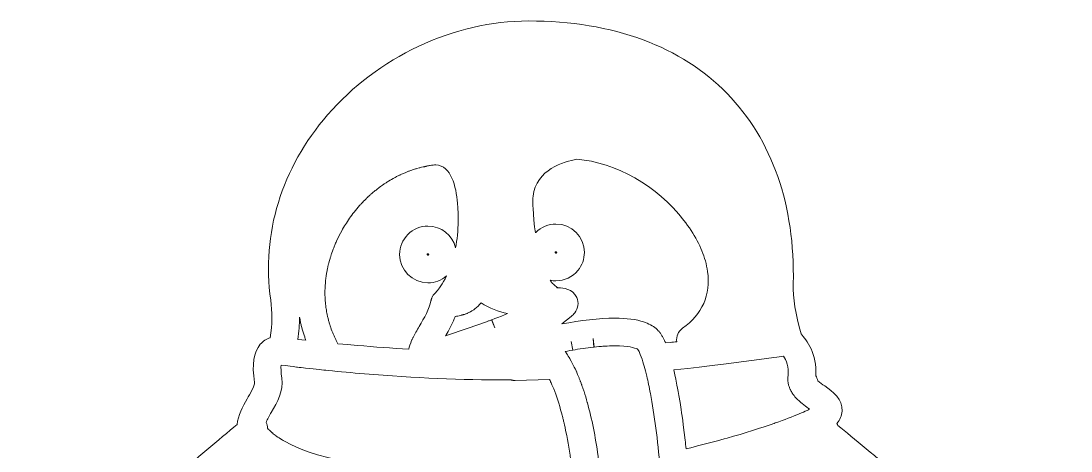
# Model space of a CAD drawing. Header units: inches. Extents: x -261 to 5410, y -3803 to -146.
# Drawn here: x -260 to 359, y -2598 to -2344 of the extents above; entities that cross this region are included whole.
import ezdxf

# ---------------------------------------------------------------- set-up
doc = ezdxf.new("R2010")
doc.units = ezdxf.units.IN
doc.header["$MEASUREMENT"] = 0
doc.layers.add('Layer 1', color=7, linetype='Continuous')

# ---------------------------------------------------------------- blocks, each defined once
blk = doc.blocks.new('block 40')
at = {"layer": 'Layer 1', "lineweight": 0}
for points, knots in [([(304.15, -2653.46), (275.27, -2626.67), (240.61, -2597.74), (221.95, -2582.42), (221.76, -2582.03), (221.58, -2581.65), (221.4, -2581.26), (223.25, -2579.11), (224.26, -2576.71), (224.42, -2574.07), (224.85, -2566.91), (218.93, -2562.62), (214.17, -2559.17), (212.81, -2558.19), (211.3, -2557.1), (210.14, -2556.07), (209.71, -2555.04), (209.31, -2554.07), (208.92, -2553.13), (209.78, -2540.33), (203.42, -2531.91), (200.19, -2528.49), (196.89, -2517.04), (195.38, -2507.28), (195.58, -2498.71), (196.68, -2452.63), (183.17, -2413.86), (156.53, -2386.57), (143.05, -2372.77), (126.39, -2362.12), (107, -2354.91), (87.11, -2347.52), (64.35, -2343.78), (39.34, -2343.78), (17.59, -2343.78), (-4.88, -2348.96), (-25.66, -2358.77), (-46.1, -2368.42), (-64.59, -2382.39), (-79.15, -2399.16), (-106.39, -2430.55), (-118.32, -2469.36), (-112.76, -2508.45), (-111.76, -2515.47), (-111.85, -2522.78), (-113.03, -2530.68), (-115.28, -2531.41), (-117.29, -2532.75), (-118.89, -2534.61), (-122.86, -2539.24), (-123.94, -2546.4), (-122.29, -2557.14), (-122.09, -2558.85), (-125.13, -2564.2), (-126.6, -2566.77), (-129.23, -2571.41), (-132.17, -2576.57), (-132.51, -2581.86), (-154.42, -2600.04), (-185.05, -2626.06), (-210.26, -2649.81), (-254.03, -2691.06), (-260.11, -2704.54), (-255.8, -2713.88), (-253.02, -2719.93), (-246.65, -2723), (-236.86, -2723), (-224.97, -2723), (-205.89, -2718.53), (-180.09, -2709.71), (-181.19, -2716.23), (-182, -2722.73), (-182.5, -2729.1), (-185.96, -2773.17), (-177.34, -2812.37), (-156.86, -2845.61), (-140.79, -2871.71), (-117.11, -2893.74), (-87.99, -2909.8), (-100.23, -2914.97), (-115.03, -2921.34), (-128.43, -2927.44), (-167.59, -2945.26), (-168.83, -2948.83), (-170.16, -2952.62), (-171, -2955.03), (-170.78, -2957.67), (-169.57, -2959.86), (-167.64, -2963.33), (-164.09, -2965.32), (-159.83, -2965.32), (-155.67, -2965.32), (-151.27, -2963.51), (-145.7, -2961.22), (-140.1, -2958.91), (-133.76, -2956.29), (-128.99, -2956.29), (-127.91, -2956.29), (-126.98, -2956.44), (-126.27, -2956.73), (-122.84, -2958.1), (-121.47, -2962.47), (-119.78, -2968.97), (-118.11, -2975.36), (-115.83, -2984.11), (-107.03, -2985.57), (-106.34, -2985.68), (-105.64, -2985.74), (-104.94, -2985.74), (-98.74, -2985.74), (-94.38, -2981.45), (-90.16, -2977.3), (-85.72, -2972.94), (-81.53, -2968.81), (-75.84, -2968.81), (-74.77, -2968.81), (-73.62, -2968.96), (-72.44, -2969.24), (-64.45, -2971.17), (-60.66, -2976.9), (-56.64, -2982.97), (-52.8, -2988.78), (-48.44, -2995.38), (-40.19, -2996.43), (-39.65, -2996.5), (-39.11, -2996.54), (-38.57, -2996.54), (-32.72, -2996.54), (-26.52, -2992.68), (-19.6, -2984.74), (-14.63, -2979.04), (-9.74, -2971.71), (-5.87, -2963.96), (-5.69, -2964.86), (-5.37, -2965.74), (-4.91, -2966.56), (-2.99, -2970.03), (0.56, -2972.01), (4.82, -2972.01), (8.98, -2972.01), (13.38, -2970.2), (18.95, -2967.9), (24.55, -2965.6), (30.89, -2962.98), (35.66, -2962.98), (36.74, -2962.98), (37.68, -2963.13), (38.38, -2963.41), (41.81, -2964.78), (43.18, -2969.15), (44.88, -2975.67), (46.54, -2982.05), (48.82, -2990.8), (57.63, -2992.27), (58.31, -2992.38), (59.01, -2992.44), (59.7, -2992.44), (65.91, -2992.44), (70.26, -2988.15), (74.48, -2984), (78.91, -2979.64), (83.1, -2975.51), (88.79, -2975.51), (89.87, -2975.51), (91.02, -2975.66), (92.21, -2975.94), (100.2, -2977.87), (103.99, -2983.6), (108.01, -2989.66), (111.85, -2995.48), (116.22, -3002.07), (124.47, -3003.13), (125, -3003.2), (125.55, -3003.23), (126.09, -3003.23), (131.93, -3003.23), (138.12, -2999.38), (145.03, -2991.46), (157.03, -2977.69), (168.6, -2954.45), (166.4, -2938.52), (165.93, -2935.08), (164.43, -2931.36), (162.53, -2926.64), (161.97, -2925.28), (161.35, -2923.73), (160.71, -2922.08), (202.9, -2907.34), (236.53, -2884.79), (258.2, -2856.65), (270.9, -2840.16), (279.5, -2821.78), (283.75, -2802.04), (288.26, -2781.09), (287.88, -2758.49), (282.63, -2734.88), (281.4, -2729.37), (280, -2723.74), (278.43, -2718.03), (304.67, -2727.06), (324.04, -2731.63), (336.08, -2731.63), (345.86, -2731.63), (352.23, -2728.56), (355.02, -2722.51), (359.49, -2712.81), (352.6, -2698.4), (304.15, -2653.46)], [0, 0, 0, 0, 1, 1, 1, 2, 2, 2, 3, 3, 3, 4, 4, 4, 5, 5, 5, 6, 6, 6, 7, 7, 7, 8, 8, 8, 9, 9, 9, 10, 10, 10, 11, 11, 11, 12, 12, 12, 13, 13, 13, 14, 14, 14, 15, 15, 15, 16, 16, 16, 17, 17, 17, 18, 18, 18, 19, 19, 19, 20, 20, 20, 21, 21, 21, 22, 22, 22, 23, 23, 23, 24, 24, 24, 25, 25, 25, 26, 26, 26, 27, 27, 27, 28, 28, 28, 29, 29, 29, 30, 30, 30, 31, 31, 31, 32, 32, 32, 33, 33, 33, 34, 34, 34, 35, 35, 35, 36, 36, 36, 37, 37, 37, 38, 38, 38, 39, 39, 39, 40, 40, 40, 41, 41, 41, 42, 42, 42, 43, 43, 43, 44, 44, 44, 45, 45, 45, 46, 46, 46, 47, 47, 47, 48, 48, 48, 49, 49, 49, 50, 50, 50, 51, 51, 51, 52, 52, 52, 53, 53, 53, 54, 54, 54, 55, 55, 55, 56, 56, 56, 57, 57, 57, 58, 58, 58, 59, 59, 59, 60, 60, 60, 61, 61, 61, 62, 62, 62, 63, 63, 63, 64, 64, 64, 65, 65, 65, 66, 66, 66, 67, 67, 67, 68, 68, 68, 69, 69, 69, 69]), ([(-80.75, -2503.75), (-80.75, -2503.42), (-80.74, -2503.09), (-80.73, -2502.66), (-80.73, -2502.66), (-80.71, -2501.77), (-80.71, -2501.77), (-80.7, -2501.43), (-80.61, -2499.76), (-80.61, -2499.76), (-80.59, -2499.46), (-80.45, -2497.77), (-80.45, -2497.77), (-80.42, -2497.45), (-80.24, -2495.76), (-80.24, -2495.76), (-80.2, -2495.44), (-79.96, -2493.74), (-79.96, -2493.74), (-79.91, -2493.43), (-79.86, -2493.11), (-79.8, -2492.8), (-79.8, -2492.8), (-79.62, -2491.73), (-79.62, -2491.73), (-79.56, -2491.42), (-79.23, -2489.71), (-79.23, -2489.71), (-79.16, -2489.42), (-78.77, -2487.69), (-78.77, -2487.69), (-78.7, -2487.4), (-78.25, -2485.65), (-78.25, -2485.65), (-78.17, -2485.35), (-77.67, -2483.63), (-77.67, -2483.63), (-77.58, -2483.32), (-77.48, -2483), (-77.37, -2482.69), (-77.37, -2482.69), (-77.03, -2481.6), (-77.03, -2481.6), (-76.93, -2481.28), (-76.81, -2480.96), (-76.7, -2480.64), (-76.7, -2480.64), (-76.33, -2479.58), (-76.33, -2479.58), (-76.2, -2479.21), (-76.06, -2478.84), (-75.92, -2478.47), (-75.92, -2478.47), (-75.57, -2477.56), (-75.57, -2477.56), (-75.31, -2476.89), (-75.03, -2476.21), (-74.75, -2475.54), (-74.4, -2474.72), (-74.04, -2473.92), (-73.67, -2473.12), (-72.82, -2471.27), (-71.87, -2469.39), (-70.85, -2467.56), (-70.85, -2467.56), (-70.56, -2467.03), (-70.56, -2467.03), (-70.56, -2467.03), (-70.3, -2466.59), (-70.3, -2466.59), (-69.56, -2465.3), (-68.85, -2464.13), (-68.13, -2463.02), (-66.52, -2460.5), (-64.73, -2458.03), (-62.82, -2455.67), (-62.82, -2455.67), (-62.7, -2455.53), (-62.7, -2455.53), (-62.7, -2455.53), (-61.2, -2453.73), (-61.2, -2453.73), (-61.2, -2453.73), (-60.3, -2452.71), (-60.3, -2452.71), (-60.09, -2452.48), (-59.89, -2452.24), (-59.67, -2452.01), (-59.21, -2451.5), (-58.73, -2451), (-58.26, -2450.51), (-58.26, -2450.51), (-58.11, -2450.35), (-58.11, -2450.35), (-57.88, -2450.11), (-57.65, -2449.88), (-57.41, -2449.65), (-57.41, -2449.65), (-56.5, -2448.73), (-56.5, -2448.73), (-56.33, -2448.57), (-55.04, -2447.34), (-54.85, -2447.16), (-54.47, -2446.81), (-54.08, -2446.47), (-53.61, -2446.06), (-53.61, -2446.06), (-53.16, -2445.65), (-53.16, -2445.65), (-52.96, -2445.48), (-51.45, -2444.2), (-51.45, -2444.2), (-51.18, -2443.98), (-50.9, -2443.76), (-50.62, -2443.54), (-50.62, -2443.54), (-49.69, -2442.8), (-49.69, -2442.8), (-49.37, -2442.55), (-49.04, -2442.3), (-48.71, -2442.06), (-48.71, -2442.06), (-47.91, -2441.46), (-47.91, -2441.46), (-47.51, -2441.17), (-47.11, -2440.9), (-46.72, -2440.62), (-46.72, -2440.62), (-46.08, -2440.17), (-46.08, -2440.17), (-45.66, -2439.88), (-45.23, -2439.6), (-44.72, -2439.27), (-44.72, -2439.27), (-44.23, -2438.95), (-44.23, -2438.95), (-43.92, -2438.75), (-43.61, -2438.56), (-43.29, -2438.37), (-43.29, -2438.37), (-42.36, -2437.79), (-42.36, -2437.79), (-42.1, -2437.63), (-41.83, -2437.48), (-41.56, -2437.33), (-41.56, -2437.33), (-40.45, -2436.68), (-40.45, -2436.68), (-40.2, -2436.55), (-38.52, -2435.65), (-38.52, -2435.65), (-38.28, -2435.53), (-36.57, -2434.68), (-36.57, -2434.68), (-36.57, -2434.68), (-34.83, -2433.87), (-34.6, -2433.77), (-34.6, -2433.77), (-33.51, -2433.31), (-33.51, -2433.31), (-33.21, -2433.18), (-32.9, -2433.05), (-32.6, -2432.93), (-32.6, -2432.93), (-31.47, -2432.49), (-31.47, -2432.49), (-31.18, -2432.38), (-30.88, -2432.26), (-30.59, -2432.15), (-30.59, -2432.15), (-29.5, -2431.78), (-29.5, -2431.78), (-29.18, -2431.66), (-28.87, -2431.55), (-28.55, -2431.45), (-28.55, -2431.45), (-27.4, -2431.09), (-27.4, -2431.09), (-27.1, -2430.99), (-26.8, -2430.9), (-26.49, -2430.81), (-26.49, -2430.81), (-25.23, -2430.46), (-25.23, -2430.46), (-24.96, -2430.39), (-24.7, -2430.31), (-24.44, -2430.25), (-24.44, -2430.25), (-22.99, -2429.9), (-22.81, -2429.86), (-22.68, -2429.85), (-22.57, -2429.84), (-22.48, -2429.83), (-22.48, -2429.83), (-22.09, -2429.78), (-22.09, -2429.78), (-21.85, -2429.74), (-21.61, -2429.69), (-21.38, -2429.63), (-21.38, -2429.63), (-21.16, -2429.57), (-21.16, -2429.57), (-21.16, -2429.57), (-20.8, -2429.46), (-20.66, -2429.41), (-19.99, -2429.28), (-19.32, -2429.17), (-18.64, -2429.06), (-17.51, -2428.89), (-16.41, -2428.75), (-15.36, -2428.64), (-6.22, -2429.3), (-3.33, -2441.33), (-2.52, -2451.37), (-2.42, -2452.58), (-2.34, -2453.76), (-2.28, -2454.93), (-2.17, -2457.17), (-2.12, -2459.42), (-2.14, -2461.62), (-2.21, -2467.64), (-2.79, -2472.96), (-3.68, -2477.63), (-5.45, -2470.28), (-12.07, -2464.8), (-19.96, -2464.8), (-24.43, -2464.8), (-28.63, -2466.54), (-31.8, -2469.71), (-34.96, -2472.88), (-36.71, -2477.09), (-36.71, -2481.56), (-36.71, -2490.79), (-29.19, -2498.3), (-19.96, -2498.3), (-15.88, -2498.3), (-12.03, -2496.84), (-8.98, -2494.18), (-11.32, -2499.07), (-13.66, -2502.11), (-14.86, -2503.51), (-15.28, -2504), (-15.57, -2504.3), (-15.64, -2504.37), (-15.81, -2504.53), (-15.97, -2504.69), (-16.13, -2504.86), (-16.25, -2504.98), (-16.36, -2505.1), (-16.46, -2505.23), (-16.46, -2505.23), (-16.54, -2505.33), (-16.54, -2505.33), (-16.54, -2505.33), (-16.74, -2505.59), (-16.8, -2505.68), (-16.96, -2505.89), (-17.1, -2506.11), (-17.22, -2506.3), (-17.22, -2506.3), (-17.33, -2506.51), (-17.33, -2506.51), (-17.33, -2506.51), (-17.46, -2506.75), (-17.48, -2506.8), (-17.58, -2507), (-17.67, -2507.2), (-17.75, -2507.41), (-17.75, -2507.41), (-17.85, -2507.65), (-17.85, -2507.65), (-17.9, -2507.8), (-17.95, -2507.95), (-18, -2508.12), (-18.04, -2508.26), (-18.16, -2508.7), (-18.16, -2508.7), (-18.16, -2508.7), (-18.21, -2509.01), (-18.21, -2509.01), (-19, -2513.46), (-22.27, -2519.09), (-25.15, -2524.06), (-26.47, -2526.34), (-27.72, -2528.5), (-28.75, -2530.58), (-28.75, -2530.58), (-28.85, -2530.75), (-28.85, -2530.75), (-28.85, -2530.75), (-28.95, -2530.99), (-28.95, -2530.99), (-28.95, -2530.99), (-29.3, -2531.72), (-29.3, -2531.72), (-29.3, -2531.72), (-29.47, -2531.96), (-29.47, -2531.96), (-29.47, -2531.96), (-29.61, -2532.41), (-29.61, -2532.41), (-30.42, -2534.28), (-30.95, -2535.95), (-31.2, -2537.51), (-41.26, -2536.9), (-51.49, -2536.15), (-61.7, -2535.26), (-61.7, -2535.26), (-67.34, -2534.76), (-67.34, -2534.76), (-67.34, -2534.76), (-73.1, -2534.22), (-73.1, -2534.22), (-73.22, -2534), (-73.33, -2533.78), (-73.45, -2533.56), (-73.61, -2533.27), (-73.77, -2532.97), (-73.92, -2532.68), (-74.06, -2532.4), (-74.2, -2532.12), (-74.34, -2531.85), (-74.49, -2531.55), (-74.64, -2531.24), (-74.78, -2530.94), (-74.91, -2530.66), (-75.04, -2530.39), (-75.17, -2530.1), (-75.31, -2529.79), (-75.45, -2529.49), (-75.58, -2529.19), (-75.58, -2529.19), (-75.95, -2528.34), (-75.95, -2528.34), (-76.08, -2528.03), (-76.2, -2527.72), (-76.33, -2527.39), (-76.45, -2527.11), (-76.55, -2526.83), (-76.66, -2526.55), (-76.66, -2526.55), (-77.02, -2525.59), (-77.02, -2525.59), (-77.02, -2525.59), (-77.32, -2524.74), (-77.32, -2524.74), (-77.43, -2524.42), (-77.54, -2524.09), (-77.65, -2523.78), (-77.65, -2523.78), (-77.92, -2522.91), (-77.92, -2522.91), (-78.02, -2522.59), (-78.12, -2522.26), (-78.22, -2521.92), (-78.31, -2521.64), (-78.39, -2521.35), (-78.47, -2521.07), (-78.56, -2520.73), (-78.65, -2520.4), (-78.73, -2520.07), (-78.81, -2519.78), (-78.88, -2519.49), (-78.95, -2519.2), (-79.04, -2518.86), (-79.11, -2518.53), (-79.19, -2518.19), (-79.26, -2517.9), (-79.32, -2517.62), (-79.38, -2517.32), (-79.45, -2516.98), (-79.52, -2516.64), (-79.59, -2516.29), (-79.59, -2516.29), (-79.75, -2515.43), (-79.75, -2515.43), (-79.81, -2515.08), (-79.87, -2514.73), (-79.93, -2514.38), (-79.93, -2514.38), (-80.06, -2513.51), (-80.06, -2513.51), (-80.12, -2513.16), (-80.16, -2512.81), (-80.21, -2512.45), (-80.21, -2512.45), (-80.32, -2511.58), (-80.32, -2511.58), (-80.36, -2511.23), (-80.39, -2510.88), (-80.43, -2510.49), (-80.46, -2510.21), (-80.49, -2509.93), (-80.51, -2509.64), (-80.54, -2509.29), (-80.57, -2508.93), (-80.6, -2508.55), (-80.6, -2508.55), (-80.65, -2507.7), (-80.65, -2507.7), (-80.67, -2507.34), (-80.68, -2506.97), (-80.7, -2506.62), (-80.7, -2506.62), (-80.73, -2505.72), (-80.73, -2505.72), (-80.74, -2505.36), (-80.74, -2505), (-80.75, -2504.54), (-80.75, -2504.54), (-80.75, -2503.75), (-80.75, -2503.75)], [0, 0, 0, 0, 1, 1, 1, 2, 2, 2, 3, 3, 3, 4, 4, 4, 5, 5, 5, 6, 6, 6, 7, 7, 7, 8, 8, 8, 9, 9, 9, 10, 10, 10, 11, 11, 11, 12, 12, 12, 13, 13, 13, 14, 14, 14, 15, 15, 15, 16, 16, 16, 17, 17, 17, 18, 18, 18, 19, 19, 19, 20, 20, 20, 21, 21, 21, 22, 22, 22, 23, 23, 23, 24, 24, 24, 25, 25, 25, 26, 26, 26, 27, 27, 27, 28, 28, 28, 29, 29, 29, 30, 30, 30, 31, 31, 31, 32, 32, 32, 33, 33, 33, 34, 34, 34, 35, 35, 35, 36, 36, 36, 37, 37, 37, 38, 38, 38, 39, 39, 39, 40, 40, 40, 41, 41, 41, 42, 42, 42, 43, 43, 43, 44, 44, 44, 45, 45, 45, 46, 46, 46, 47, 47, 47, 48, 48, 48, 49, 49, 49, 50, 50, 50, 51, 51, 51, 52, 52, 52, 53, 53, 53, 54, 54, 54, 55, 55, 55, 56, 56, 56, 57, 57, 57, 58, 58, 58, 59, 59, 59, 60, 60, 60, 61, 61, 61, 62, 62, 62, 63, 63, 63, 64, 64, 64, 65, 65, 65, 66, 66, 66, 67, 67, 67, 68, 68, 68, 69, 69, 69, 70, 70, 70, 71, 71, 71, 72, 72, 72, 73, 73, 73, 74, 74, 74, 75, 75, 75, 76, 76, 76, 77, 77, 77, 78, 78, 78, 79, 79, 79, 80, 80, 80, 81, 81, 81, 82, 82, 82, 83, 83, 83, 84, 84, 84, 85, 85, 85, 86, 86, 86, 87, 87, 87, 88, 88, 88, 89, 89, 89, 90, 90, 90, 91, 91, 91, 92, 92, 92, 93, 93, 93, 94, 94, 94, 95, 95, 95, 96, 96, 96, 97, 97, 97, 98, 98, 98, 99, 99, 99, 100, 100, 100, 101, 101, 101, 102, 102, 102, 103, 103, 103, 104, 104, 104, 105, 105, 105, 106, 106, 106, 107, 107, 107, 108, 108, 108, 109, 109, 109, 110, 110, 110, 111, 111, 111, 112, 112, 112, 113, 113, 113, 114, 114, 114, 115, 115, 115, 116, 116, 116, 117, 117, 117, 118, 118, 118, 119, 119, 119, 120, 120, 120, 121, 121, 121, 122, 122, 122, 123, 123, 123, 124, 124, 124, 125, 125, 125, 126, 126, 126, 127, 127, 127, 128, 128, 128, 129, 129, 129, 130, 130, 130, 131, 131, 131, 132, 132, 132, 133, 133, 133, 134, 134, 134, 135, 135, 135, 136, 136, 136, 137, 137, 137, 137]), ([(118.56, -2530.37), (118.56, -2530.37), (118.23, -2529.77), (118.11, -2529.56), (118.11, -2529.56), (117.59, -2528.73), (117.59, -2528.73), (117.46, -2528.54), (117.34, -2528.36), (117.16, -2528.1), (117.03, -2527.92), (116.9, -2527.75), (116.75, -2527.55), (116.62, -2527.37), (116.49, -2527.21), (116.38, -2527.08), (116.38, -2527.08), (116.06, -2526.71), (115.95, -2526.58), (115.95, -2526.58), (115.63, -2526.24), (115.52, -2526.13), (115.52, -2526.13), (115.2, -2525.81), (115.03, -2525.65), (115.03, -2525.65), (114.68, -2525.34), (114.68, -2525.34), (112.73, -2523.67), (110.26, -2522.34), (107.32, -2521.37), (102.92, -2519.91), (97.35, -2519.2), (90.31, -2519.2), (81.37, -2519.2), (69.96, -2520.45), (58.96, -2522.6), (58.96, -2522.6), (64.54, -2518.13), (64.54, -2518.13), (65.37, -2517.48), (66.08, -2516.77), (66.66, -2516.02), (68.78, -2513.31), (69.2, -2510.02), (67.79, -2506.93), (65.37, -2501.85), (59.85, -2501.34), (56.97, -2501.29), (56.97, -2501.29), (56.79, -2501.2), (56.79, -2501.2), (56.79, -2501.2), (56.74, -2501.29), (56.74, -2501.29), (56.74, -2501.29), (56.59, -2501.29), (56.59, -2501.29), (56.59, -2501.29), (56.66, -2501.14), (56.66, -2501.14), (56.66, -2501.14), (56.53, -2501.07), (56.53, -2501.07), (56.53, -2501.07), (56.42, -2501.28), (56.42, -2501.28), (56.42, -2501.28), (56.27, -2501.28), (56.27, -2501.28), (56.27, -2501.28), (56.41, -2501), (56.41, -2501), (56.41, -2501), (56.24, -2501.28), (56.24, -2501.28), (56.2, -2501.28), (56.03, -2501.29), (56.03, -2501.29), (56.03, -2501.29), (56.23, -2500.9), (56.23, -2500.9), (56.23, -2500.9), (56.05, -2500.78), (56.05, -2500.78), (56.05, -2500.78), (55.62, -2500.48), (55.62, -2500.48), (55.62, -2500.48), (55.16, -2500.12), (55.16, -2500.12), (55.16, -2500.12), (54.65, -2499.68), (54.65, -2499.68), (54.65, -2499.68), (54.14, -2499.18), (54.14, -2499.18), (54.14, -2499.18), (53.62, -2498.62), (53.62, -2498.62), (53.62, -2498.62), (53, -2497.88), (53, -2497.88), (53, -2497.88), (52.39, -2497.09), (52.39, -2497.09), (52.32, -2496.99), (52.25, -2496.88), (52.18, -2496.78), (53.28, -2497.01), (54.41, -2497.13), (55.57, -2497.13), (60.58, -2497.13), (65.29, -2494.9), (68.49, -2491.03), (70.95, -2488.03), (72.32, -2484.25), (72.32, -2480.37), (72.32, -2471.13), (64.8, -2463.62), (55.57, -2463.62), (51.1, -2463.62), (46.89, -2465.36), (43.72, -2468.53), (43.62, -2468.63), (43.53, -2468.74), (43.44, -2468.85), (43.44, -2468.85), (43.28, -2467.7), (43.28, -2467.7), (43.28, -2467.7), (42.97, -2465.21), (42.97, -2465.21), (42.97, -2465.21), (42.78, -2463.48), (42.78, -2463.48), (42.78, -2463.48), (42.54, -2460.98), (42.54, -2460.98), (42.54, -2460.98), (42.29, -2457.91), (42.29, -2457.91), (42.29, -2457.91), (42.05, -2454.28), (42.05, -2454.28), (42.05, -2454.28), (41.95, -2452.54), (41.92, -2451.84), (41.84, -2450.23), (41.88, -2448.68), (42.05, -2447.22), (43.88, -2431.3), (60.32, -2426.66), (67.93, -2425.36), (91, -2427.17), (115.15, -2440.96), (131.08, -2461.49), (137.18, -2469.34), (141.55, -2477.61), (143.72, -2485.4), (144.3, -2487.49), (144.74, -2489.58), (145.03, -2491.6), (146.98, -2505.4), (141.88, -2516.96), (130.28, -2525.04), (127.68, -2526.85), (126.38, -2530.01), (126.9, -2533.09), (125.56, -2533.24), (124.22, -2533.38), (122.88, -2533.52), (122.88, -2533.52), (120.2, -2533.8), (120.2, -2533.8), (120.08, -2533.52), (119.78, -2532.85), (119.78, -2532.85), (119.65, -2532.55), (119.52, -2532.27), (119.34, -2531.9), (119.21, -2531.62), (119.08, -2531.36), (118.93, -2531.07), (118.8, -2530.81), (118.67, -2530.56), (118.56, -2530.37)], [0, 0, 0, 0, 1, 1, 1, 2, 2, 2, 3, 3, 3, 4, 4, 4, 5, 5, 5, 6, 6, 6, 7, 7, 7, 8, 8, 8, 9, 9, 9, 10, 10, 10, 11, 11, 11, 12, 12, 12, 13, 13, 13, 14, 14, 14, 15, 15, 15, 16, 16, 16, 17, 17, 17, 18, 18, 18, 19, 19, 19, 20, 20, 20, 21, 21, 21, 22, 22, 22, 23, 23, 23, 24, 24, 24, 25, 25, 25, 26, 26, 26, 27, 27, 27, 28, 28, 28, 29, 29, 29, 30, 30, 30, 31, 31, 31, 32, 32, 32, 33, 33, 33, 34, 34, 34, 35, 35, 35, 36, 36, 36, 37, 37, 37, 38, 38, 38, 39, 39, 39, 40, 40, 40, 41, 41, 41, 42, 42, 42, 43, 43, 43, 44, 44, 44, 45, 45, 45, 46, 46, 46, 47, 47, 47, 48, 48, 48, 49, 49, 49, 50, 50, 50, 51, 51, 51, 52, 52, 52, 53, 53, 53, 54, 54, 54, 55, 55, 55, 56, 56, 56, 57, 57, 57, 58, 58, 58, 59, 59, 59, 60, 60, 60, 61, 61, 61, 62, 62, 62, 62]), ([(-19.51, -2481.56), (-19.51, -2481.67), (-19.55, -2481.77), (-19.63, -2481.85), (-19.72, -2481.94), (-19.83, -2481.99), (-19.96, -2481.99), (-20.19, -2481.99), (-20.39, -2481.79), (-20.39, -2481.56), (-20.39, -2481.44), (-20.35, -2481.33), (-20.26, -2481.24), (-20.17, -2481.16), (-20.07, -2481.11), (-19.96, -2481.11), (-19.71, -2481.11), (-19.51, -2481.32), (-19.51, -2481.56)], [0, 0, 0, 0, 1, 1, 1, 2, 2, 2, 3, 3, 3, 4, 4, 4, 5, 5, 5, 6, 6, 6, 6]), ([(55.13, -2480.37), (55.13, -2480.25), (55.17, -2480.15), (55.25, -2480.06), (55.34, -2479.97), (55.45, -2479.93), (55.57, -2479.93), (55.8, -2479.93), (56, -2480.13), (56, -2480.37), (56, -2480.41), (56, -2480.53), (55.9, -2480.65), (55.84, -2480.72), (55.73, -2480.81), (55.57, -2480.81), (55.33, -2480.81), (55.13, -2480.61), (55.13, -2480.37)], [0, 0, 0, 0, 1, 1, 1, 2, 2, 2, 3, 3, 3, 4, 4, 4, 5, 5, 5, 6, 6, 6, 6]), ([(19.43, -2524.92), (19.43, -2524.92), (17.5, -2520.19), (17.5, -2520.19), (16.93, -2520.4), (16.38, -2520.6), (15.85, -2520.79), (15.85, -2520.79), (14.56, -2521.26), (14.56, -2521.26), (14.56, -2521.26), (3.8, -2525.05), (3.8, -2525.05), (3.8, -2525.05), (-9.53, -2529.64), (-9.53, -2529.64), (-9.42, -2529.45), (-9.31, -2529.25), (-9.21, -2529.06), (-9.21, -2529.06), (-8.62, -2528.02), (-8.62, -2528.02), (-8.62, -2528.02), (-8.03, -2526.95), (-8.03, -2526.95), (-8.03, -2526.95), (-7.44, -2525.84), (-7.44, -2525.84), (-7.44, -2525.84), (-6.8, -2524.62), (-6.8, -2524.62), (-6.8, -2524.62), (-6.25, -2523.53), (-6.25, -2523.53), (-6.25, -2523.53), (-5.81, -2522.61), (-5.68, -2522.34), (-5.68, -2522.34), (-4.98, -2520.79), (-4.98, -2520.79), (-4.81, -2520.41), (-4.65, -2520.04), (-4.47, -2519.58), (-4.27, -2519.1), (-4.09, -2518.63), (-3.91, -2518.15), (-2.82, -2518), (-1.78, -2517.8), (-0.75, -2517.56), (-0.51, -2517.51), (-0.27, -2517.45), (-0.02, -2517.38), (-0.02, -2517.38), (0.55, -2517.22), (0.79, -2517.15), (0.79, -2517.15), (1.36, -2516.98), (1.56, -2516.91), (1.56, -2516.91), (2.34, -2516.64), (2.34, -2516.64), (2.34, -2516.64), (2.89, -2516.42), (3.09, -2516.34), (3.09, -2516.34), (3.63, -2516.12), (3.82, -2516.03), (3.82, -2516.03), (4.33, -2515.79), (4.5, -2515.71), (4.5, -2515.71), (5.01, -2515.45), (5.18, -2515.35), (5.18, -2515.35), (5.94, -2514.92), (5.94, -2514.92), (6.45, -2514.61), (6.95, -2514.28), (7.47, -2513.9), (7.47, -2513.9), (7.84, -2513.62), (7.98, -2513.51), (7.98, -2513.51), (8.47, -2513.11), (8.47, -2513.11), (8.47, -2513.11), (8.94, -2512.7), (8.94, -2512.7), (8.94, -2512.7), (9.41, -2512.26), (9.41, -2512.26), (9.41, -2512.26), (9.87, -2511.8), (9.87, -2511.8), (9.87, -2511.8), (10.3, -2511.34), (10.3, -2511.34), (10.3, -2511.34), (10.72, -2510.88), (10.72, -2510.88), (10.72, -2510.88), (11.4, -2510.07), (11.4, -2510.07), (16.33, -2513.42), (21.73, -2515.38), (26.98, -2516.51), (26.98, -2516.51), (23.37, -2517.94), (23.37, -2517.94), (23.37, -2517.94), (21.35, -2518.73), (21.35, -2518.73), (21.35, -2518.73), (19.51, -2519.43), (19.51, -2519.43), (19.51, -2519.43), (17.65, -2520.13), (17.65, -2520.13), (17.65, -2520.13), (19.43, -2524.92), (19.43, -2524.92)], [0, 0, 0, 0, 1, 1, 1, 2, 2, 2, 3, 3, 3, 4, 4, 4, 5, 5, 5, 6, 6, 6, 7, 7, 7, 8, 8, 8, 9, 9, 9, 10, 10, 10, 11, 11, 11, 12, 12, 12, 13, 13, 13, 14, 14, 14, 15, 15, 15, 16, 16, 16, 17, 17, 17, 18, 18, 18, 19, 19, 19, 20, 20, 20, 21, 21, 21, 22, 22, 22, 23, 23, 23, 24, 24, 24, 25, 25, 25, 26, 26, 26, 27, 27, 27, 28, 28, 28, 29, 29, 29, 30, 30, 30, 31, 31, 31, 32, 32, 32, 33, 33, 33, 34, 34, 34, 35, 35, 35, 36, 36, 36, 37, 37, 37, 38, 38, 38, 39, 39, 39, 40, 40, 40, 40]), ([(-95.76, -2518.63), (-95.74, -2518.71), (-95.55, -2519.72), (-95.46, -2520.14), (-95.39, -2520.48), (-95.32, -2520.83), (-95.25, -2521.18), (-95.15, -2521.6), (-95.05, -2522.03), (-94.93, -2522.55), (-94.86, -2522.86), (-94.79, -2523.16), (-94.71, -2523.47), (-94.61, -2523.86), (-94.51, -2524.25), (-94.38, -2524.75), (-94.38, -2524.75), (-94.11, -2525.73), (-94.11, -2525.73), (-94, -2526.12), (-93.88, -2526.51), (-93.77, -2526.9), (-93.77, -2526.9), (-93.44, -2527.98), (-93.44, -2527.98), (-93.3, -2528.41), (-93.16, -2528.85), (-93.01, -2529.28), (-93.01, -2529.28), (-92.7, -2530.21), (-92.7, -2530.21), (-92.47, -2530.86), (-92.24, -2531.5), (-91.96, -2532.23), (-91.96, -2532.23), (-96.69, -2531.67), (-96.69, -2531.67), (-96.08, -2527.2), (-95.77, -2522.87), (-95.76, -2518.63)], [0, 0, 0, 0, 1, 1, 1, 2, 2, 2, 3, 3, 3, 4, 4, 4, 5, 5, 5, 6, 6, 6, 7, 7, 7, 8, 8, 8, 9, 9, 9, 10, 10, 10, 11, 11, 11, 12, 12, 12, 13, 13, 13, 13]), ([(110.74, -2814.12), (111.12, -2816.33), (111.54, -2818.54), (111.98, -2820.68), (112.2, -2821.7), (112.41, -2822.71), (112.64, -2823.69), (114.91, -2833.82), (117.55, -2841.73), (119.87, -2847.53), (119.87, -2847.53), (57.31, -2857.47), (57.31, -2857.47), (56.54, -2836.13), (56.71, -2784.08), (72.15, -2730), (79.51, -2704.22), (83.37, -2674.69), (83.33, -2644.61), (83.32, -2638.38), (83.14, -2632.09), (82.8, -2625.9), (82.59, -2622.16), (82.32, -2618.39), (81.99, -2614.69), (81.58, -2610.04), (81.06, -2605.4), (80.46, -2600.95), (80.46, -2600.95), (80.41, -2600.58), (80.41, -2600.58), (78.86, -2589.1), (76.73, -2578.49), (74.09, -2569.05), (74.09, -2569.05), (74.07, -2568.96), (74.07, -2568.96), (73.45, -2566.75), (72.8, -2564.6), (72.12, -2562.51), (71.9, -2561.84), (71.68, -2561.18), (71.46, -2560.54), (71.46, -2560.54), (71.39, -2560.34), (71.39, -2560.34), (71.19, -2559.74), (70.98, -2559.13), (70.76, -2558.54), (70.76, -2558.54), (70.67, -2558.28), (70.67, -2558.28), (70.46, -2557.72), (70.26, -2557.15), (70.04, -2556.58), (70.04, -2556.58), (69.93, -2556.29), (69.93, -2556.29), (69.73, -2555.76), (69.52, -2555.23), (69.31, -2554.71), (69.31, -2554.71), (69.2, -2554.43), (69.2, -2554.43), (68.99, -2553.9), (68.78, -2553.38), (68.57, -2552.87), (68.57, -2552.87), (68.35, -2552.38), (68.35, -2552.38), (68.35, -2552.38), (67.96, -2551.46), (67.8, -2551.08), (67.8, -2551.08), (67.16, -2549.67), (67.01, -2549.34), (67.01, -2549.34), (66.34, -2547.94), (66.2, -2547.66), (66.2, -2547.66), (65.38, -2546.04), (65.38, -2546.04), (65.38, -2546.04), (64.54, -2544.46), (64.54, -2544.46), (64.54, -2544.46), (63.8, -2543.16), (63.8, -2543.16), (63.8, -2543.16), (63.74, -2543.05), (63.74, -2543.05), (63.74, -2543.05), (63.7, -2542.98), (63.7, -2542.98), (63.7, -2542.98), (63.57, -2542.72), (63.57, -2542.72), (63.57, -2542.72), (63.46, -2542.59), (63.46, -2542.59), (63.17, -2542.1), (62.88, -2541.63), (62.58, -2541.16), (62.58, -2541.16), (62.29, -2540.72), (62.29, -2540.72), (62.07, -2540.37), (61.84, -2540.01), (61.61, -2539.69), (61.61, -2539.69), (61.1, -2538.95), (61.02, -2538.84), (61.02, -2538.84), (62.34, -2538.57), (62.34, -2538.57), (62.34, -2538.57), (63.77, -2538.3), (63.77, -2538.3), (63.77, -2538.3), (65.46, -2538), (65.46, -2538), (65.46, -2538), (64.57, -2532.97), (64.57, -2532.97), (64.57, -2532.97), (65.59, -2537.97), (65.59, -2537.97), (65.59, -2537.97), (66.82, -2537.76), (66.82, -2537.76), (66.82, -2537.76), (68.27, -2537.52), (68.27, -2537.52), (68.27, -2537.52), (69.82, -2537.28), (69.82, -2537.28), (69.82, -2537.28), (71.58, -2537.02), (71.58, -2537.02), (71.58, -2537.02), (73.06, -2536.81), (73.06, -2536.81), (73.06, -2536.81), (74.54, -2536.62), (74.54, -2536.62), (74.54, -2536.62), (76.09, -2536.43), (76.09, -2536.43), (76.09, -2536.43), (77.96, -2536.22), (77.96, -2536.22), (77.96, -2536.22), (77.43, -2531.14), (77.43, -2531.14), (77.43, -2531.14), (78.1, -2536.21), (78.1, -2536.21), (78.1, -2536.21), (79.42, -2536.08), (79.42, -2536.08), (79.42, -2536.08), (80.92, -2535.95), (80.92, -2535.95), (80.92, -2535.95), (82.39, -2535.83), (82.39, -2535.83), (82.39, -2535.83), (83.8, -2535.73), (84.23, -2535.7), (84.23, -2535.7), (85.25, -2535.65), (85.69, -2535.63), (85.69, -2535.63), (87.09, -2535.57), (87.09, -2535.57), (87.09, -2535.57), (88.66, -2535.53), (88.66, -2535.53), (88.66, -2535.53), (90.31, -2535.51), (90.31, -2535.51), (98.45, -2535.51), (102.03, -2536.67), (103.44, -2537.36), (103.65, -2537.46), (103.8, -2537.55), (103.9, -2537.61), (103.92, -2537.64), (103.94, -2537.67), (103.96, -2537.7), (104.15, -2538), (104.36, -2538.38), (104.61, -2538.91), (104.61, -2538.91), (104.86, -2539.44), (104.86, -2539.44), (105.51, -2540.88), (106.19, -2542.75), (106.89, -2545), (107.4, -2546.61), (107.9, -2548.41), (108.4, -2550.34), (108.65, -2551.32), (108.9, -2552.32), (109.15, -2553.36), (109.89, -2556.47), (110.61, -2559.92), (111.31, -2563.61), (113.68, -2576.2), (115.63, -2591.21), (116.95, -2607.01), (117.81, -2617.33), (118.83, -2633.43), (118.81, -2651.5), (118.8, -2659.01), (118.62, -2666.36), (118.26, -2673.35), (118.13, -2675.83), (117.97, -2678.32), (117.79, -2680.82), (117.61, -2683.35), (117.4, -2685.87), (117.17, -2688.31), (116.3, -2697.52), (115.08, -2706.19), (113.53, -2714.09), (109.5, -2734.63), (107.46, -2754.75), (107.46, -2773.88), (107.46, -2787.97), (108.57, -2801.5), (110.74, -2814.12)], [0, 0, 0, 0, 1, 1, 1, 2, 2, 2, 3, 3, 3, 4, 4, 4, 5, 5, 5, 6, 6, 6, 7, 7, 7, 8, 8, 8, 9, 9, 9, 10, 10, 10, 11, 11, 11, 12, 12, 12, 13, 13, 13, 14, 14, 14, 15, 15, 15, 16, 16, 16, 17, 17, 17, 18, 18, 18, 19, 19, 19, 20, 20, 20, 21, 21, 21, 22, 22, 22, 23, 23, 23, 24, 24, 24, 25, 25, 25, 26, 26, 26, 27, 27, 27, 28, 28, 28, 29, 29, 29, 30, 30, 30, 31, 31, 31, 32, 32, 32, 33, 33, 33, 34, 34, 34, 35, 35, 35, 36, 36, 36, 37, 37, 37, 38, 38, 38, 39, 39, 39, 40, 40, 40, 41, 41, 41, 42, 42, 42, 43, 43, 43, 44, 44, 44, 45, 45, 45, 46, 46, 46, 47, 47, 47, 48, 48, 48, 49, 49, 49, 50, 50, 50, 51, 51, 51, 52, 52, 52, 53, 53, 53, 54, 54, 54, 55, 55, 55, 56, 56, 56, 57, 57, 57, 58, 58, 58, 59, 59, 59, 60, 60, 60, 61, 61, 61, 62, 62, 62, 63, 63, 63, 64, 64, 64, 65, 65, 65, 66, 66, 66, 67, 67, 67, 68, 68, 68, 69, 69, 69, 70, 70, 70, 71, 71, 71, 72, 72, 72, 73, 73, 73, 74, 74, 74, 75, 75, 75, 76, 76, 76, 77, 77, 77, 77]), ([(189.89, -2541.58), (191.49, -2543.91), (193.24, -2547.82), (192.53, -2553.29), (192.53, -2553.29), (192.45, -2554.14), (192.44, -2554.26), (192.43, -2554.4), (192.42, -2555.17), (192.42, -2555.17), (192.42, -2555.3), (192.45, -2556.06), (192.45, -2556.06), (192.46, -2556.19), (192.52, -2556.8), (192.54, -2556.93), (192.55, -2557.07), (192.65, -2557.67), (192.68, -2557.81), (192.7, -2557.94), (192.84, -2558.55), (192.87, -2558.67), (192.91, -2558.81), (193.09, -2559.42), (193.12, -2559.52), (193.17, -2559.69), (193.41, -2560.35), (193.41, -2560.35), (193.48, -2560.52), (193.56, -2560.7), (193.64, -2560.89), (193.64, -2560.89), (193.76, -2561.17), (193.76, -2561.17), (193.85, -2561.37), (193.95, -2561.57), (194.03, -2561.72), (194.03, -2561.72), (194.15, -2561.97), (194.15, -2561.97), (194.26, -2562.18), (194.38, -2562.39), (194.47, -2562.54), (194.47, -2562.54), (194.58, -2562.74), (194.58, -2562.74), (194.71, -2562.96), (194.85, -2563.19), (194.94, -2563.33), (194.94, -2563.33), (195.05, -2563.5), (195.05, -2563.5), (195.66, -2564.43), (196.39, -2565.35), (197.19, -2566.21), (197.19, -2566.21), (197.31, -2566.35), (197.31, -2566.35), (199.54, -2568.72), (202.23, -2570.67), (204.61, -2572.39), (204.82, -2572.55), (205.04, -2572.7), (205.24, -2572.85), (204.76, -2573.09), (204.27, -2573.33), (203.75, -2573.57), (202.43, -2574.2), (200.89, -2574.88), (199.18, -2575.6), (195.19, -2577.29), (190.49, -2579.09), (185.19, -2580.95), (185.19, -2580.95), (185.01, -2581.02), (185.01, -2581.02), (183.99, -2581.38), (182.95, -2581.74), (181.89, -2582.1), (181.89, -2582.1), (178.51, -2583.24), (178.51, -2583.24), (178.51, -2583.24), (175.03, -2584.38), (175.03, -2584.38), (175.03, -2584.38), (171.48, -2585.51), (171.48, -2585.51), (171.48, -2585.51), (167.86, -2586.63), (167.86, -2586.63), (167.86, -2586.63), (164.17, -2587.75), (164.17, -2587.75), (164.17, -2587.75), (160.43, -2588.85), (160.43, -2588.85), (160.43, -2588.85), (156.61, -2589.94), (156.61, -2589.94), (156.61, -2589.94), (154.81, -2590.45), (154.81, -2590.45), (154.81, -2590.45), (150.93, -2591.52), (150.93, -2591.52), (150.93, -2591.52), (147.02, -2592.57), (147.02, -2592.57), (147.02, -2592.57), (143.07, -2593.6), (143.07, -2593.6), (143.07, -2593.6), (139.1, -2594.61), (139.1, -2594.61), (139.1, -2594.61), (135.11, -2595.6), (135.11, -2595.6), (135.11, -2595.6), (132.34, -2596.27), (132.34, -2596.27), (132.16, -2594.55), (131.98, -2592.85), (131.79, -2591.16), (131.79, -2591.16), (131.27, -2586.67), (131.27, -2586.67), (131.27, -2586.67), (130.7, -2582.1), (130.7, -2582.1), (130.7, -2582.1), (130.37, -2579.57), (130.37, -2579.57), (130.37, -2579.57), (130.03, -2577.09), (130.03, -2577.09), (130.03, -2577.09), (129.74, -2575.13), (129.74, -2575.13), (129.74, -2575.13), (129.44, -2573.06), (129.44, -2573.06), (129.44, -2573.06), (128.8, -2568.98), (128.8, -2568.98), (128.8, -2568.98), (128.09, -2564.79), (128.09, -2564.79), (128.09, -2564.79), (127.67, -2562.44), (127.67, -2562.44), (127.67, -2562.44), (127.33, -2560.56), (127.33, -2560.56), (127.33, -2560.56), (126.98, -2558.75), (126.98, -2558.75), (126.98, -2558.75), (126.27, -2555.22), (126.27, -2555.22), (126.27, -2555.22), (125.73, -2552.7), (125.73, -2552.7), (125.73, -2552.7), (125.04, -2549.7), (125.04, -2549.7), (125.04, -2549.7), (133.3, -2548.8), (133.3, -2548.8), (133.3, -2548.8), (140.03, -2548.04), (140.03, -2548.04), (140.03, -2548.04), (147.66, -2547.14), (147.66, -2547.14), (147.66, -2547.14), (155.97, -2546.12), (155.97, -2546.12), (155.97, -2546.12), (166.37, -2544.8), (166.37, -2544.8), (166.37, -2544.8), (175.43, -2543.6), (175.43, -2543.6), (175.43, -2543.6), (184.21, -2542.39), (184.21, -2542.39), (186.45, -2542.07), (188.36, -2541.8), (189.89, -2541.58)], [0, 0, 0, 0, 1, 1, 1, 2, 2, 2, 3, 3, 3, 4, 4, 4, 5, 5, 5, 6, 6, 6, 7, 7, 7, 8, 8, 8, 9, 9, 9, 10, 10, 10, 11, 11, 11, 12, 12, 12, 13, 13, 13, 14, 14, 14, 15, 15, 15, 16, 16, 16, 17, 17, 17, 18, 18, 18, 19, 19, 19, 20, 20, 20, 21, 21, 21, 22, 22, 22, 23, 23, 23, 24, 24, 24, 25, 25, 25, 26, 26, 26, 27, 27, 27, 28, 28, 28, 29, 29, 29, 30, 30, 30, 31, 31, 31, 32, 32, 32, 33, 33, 33, 34, 34, 34, 35, 35, 35, 36, 36, 36, 37, 37, 37, 38, 38, 38, 39, 39, 39, 40, 40, 40, 41, 41, 41, 42, 42, 42, 43, 43, 43, 44, 44, 44, 45, 45, 45, 46, 46, 46, 47, 47, 47, 48, 48, 48, 49, 49, 49, 50, 50, 50, 51, 51, 51, 52, 52, 52, 53, 53, 53, 54, 54, 54, 55, 55, 55, 56, 56, 56, 57, 57, 57, 58, 58, 58, 59, 59, 59, 60, 60, 60, 61, 61, 61, 62, 62, 62, 63, 63, 63, 63]), ([(-112.42, -2574.84), (-108.96, -2568.77), (-105.05, -2561.89), (-106.17, -2554.66), (-106.76, -2550.79), (-106.78, -2548.33), (-106.66, -2546.86), (-106.66, -2546.86), (-104.06, -2547.2), (-104.06, -2547.2), (-102.45, -2547.4), (-100.25, -2547.68), (-97.54, -2548), (-97.54, -2548), (-97.04, -2548.06), (-97.04, -2548.06), (-95.56, -2548.23), (-93.95, -2548.42), (-92.18, -2548.62), (-92.18, -2548.62), (-89.75, -2548.89), (-89.75, -2548.89), (-89.75, -2548.89), (-83.89, -2549.52), (-83.89, -2549.52), (-82.31, -2549.69), (-80.66, -2549.86), (-78.94, -2550.03), (-71.87, -2550.74), (-64.65, -2551.4), (-57.48, -2551.99), (-27.9, -2554.42), (0.36, -2555.65), (26.53, -2555.65), (27.42, -2555.65), (28.31, -2555.64), (29.21, -2555.64), (29.33, -2555.68), (29.44, -2555.71), (29.51, -2555.72), (29.7, -2555.77), (29.9, -2555.81), (30.05, -2555.83), (30.21, -2555.86), (30.37, -2555.88), (30.5, -2555.9), (30.65, -2555.92), (30.79, -2555.93), (30.98, -2555.94), (31.13, -2555.95), (31.27, -2555.95), (31.42, -2555.95), (31.42, -2555.95), (51.81, -2555.36), (51.81, -2555.36), (51.98, -2555.71), (52.16, -2556.09), (52.37, -2556.53), (52.37, -2556.53), (52.44, -2556.69), (52.44, -2556.69), (52.61, -2557.07), (52.78, -2557.45), (52.96, -2557.85), (52.96, -2557.85), (53.45, -2558.98), (53.59, -2559.32), (53.59, -2559.32), (54.22, -2560.86), (54.22, -2560.86), (54.22, -2560.86), (54.83, -2562.45), (54.83, -2562.45), (54.83, -2562.45), (55.44, -2564.1), (55.44, -2564.1), (55.44, -2564.1), (56.04, -2565.82), (56.04, -2565.82), (56.04, -2565.82), (56.63, -2567.57), (56.63, -2567.57), (56.63, -2567.57), (57.2, -2569.38), (57.2, -2569.38), (57.2, -2569.38), (57.81, -2571.38), (57.81, -2571.38), (57.81, -2571.38), (58.34, -2573.22), (58.34, -2573.22), (58.34, -2573.22), (58.97, -2575.53), (58.97, -2575.53), (58.97, -2575.53), (59.37, -2577.08), (59.56, -2577.81), (59.73, -2578.5), (59.9, -2579.2), (60.09, -2580.01), (60.25, -2580.66), (60.4, -2581.32), (60.55, -2581.98), (60.55, -2581.98), (60.91, -2583.59), (61.03, -2584.12), (61.03, -2584.12), (61.48, -2586.27), (61.48, -2586.27), (61.48, -2586.27), (61.91, -2588.46), (61.91, -2588.46), (61.91, -2588.46), (62.34, -2590.71), (62.34, -2590.71), (62.34, -2590.71), (62.74, -2592.97), (62.74, -2592.97), (62.74, -2592.97), (63.13, -2595.28), (63.13, -2595.28), (63.13, -2595.28), (63.51, -2597.63), (63.51, -2597.63), (63.51, -2597.63), (63.86, -2600.01), (63.86, -2600.01), (63.86, -2600.01), (64.21, -2602.45), (64.21, -2602.45), (64.21, -2602.45), (64.54, -2604.97), (64.54, -2604.97), (64.54, -2604.97), (64.93, -2608.23), (64.93, -2608.23), (64.93, -2608.23), (62.31, -2608.5), (62.31, -2608.5), (62.31, -2608.5), (60.77, -2608.65), (60.77, -2608.65), (60.77, -2608.65), (57.28, -2608.96), (57.28, -2608.96), (57.28, -2608.96), (53.83, -2609.24), (53.83, -2609.24), (53.15, -2609.29), (50.44, -2609.47), (50.44, -2609.47), (49.77, -2609.52), (47.11, -2609.67), (47.11, -2609.67), (46.02, -2609.73), (44.93, -2609.78), (43.85, -2609.83), (33.56, -2610.26), (23.3, -2610.48), (13.36, -2610.48), (-41.69, -2610.48), (-83.62, -2603.85), (-104.7, -2591.8), (-105.15, -2591.54), (-105.59, -2591.28), (-106.03, -2591.02), (-107.25, -2590.27), (-108.4, -2589.51), (-109.44, -2588.75), (-109.44, -2588.75), (-109.59, -2588.64), (-109.59, -2588.64), (-109.95, -2588.37), (-110.31, -2588.1), (-110.65, -2587.83), (-110.65, -2587.83), (-110.74, -2587.75), (-110.74, -2587.75), (-111.09, -2587.48), (-111.42, -2587.2), (-111.75, -2586.92), (-111.75, -2586.92), (-111.89, -2586.8), (-111.89, -2586.8), (-112.17, -2586.55), (-112.45, -2586.31), (-112.78, -2586), (-112.78, -2586), (-112.87, -2585.92), (-112.87, -2585.92), (-113.14, -2585.66), (-113.4, -2585.41), (-113.64, -2585.17), (-113.64, -2585.17), (-113.76, -2585.05), (-113.76, -2585.05), (-114.05, -2584.76), (-114.33, -2584.46), (-114.6, -2584.15), (-114.63, -2582.93), (-114.94, -2581.74), (-115.5, -2580.65), (-114.71, -2578.86), (-113.43, -2576.62), (-112.42, -2574.84)], [0, 0, 0, 0, 1, 1, 1, 2, 2, 2, 3, 3, 3, 4, 4, 4, 5, 5, 5, 6, 6, 6, 7, 7, 7, 8, 8, 8, 9, 9, 9, 10, 10, 10, 11, 11, 11, 12, 12, 12, 13, 13, 13, 14, 14, 14, 15, 15, 15, 16, 16, 16, 17, 17, 17, 18, 18, 18, 19, 19, 19, 20, 20, 20, 21, 21, 21, 22, 22, 22, 23, 23, 23, 24, 24, 24, 25, 25, 25, 26, 26, 26, 27, 27, 27, 28, 28, 28, 29, 29, 29, 30, 30, 30, 31, 31, 31, 32, 32, 32, 33, 33, 33, 34, 34, 34, 35, 35, 35, 36, 36, 36, 37, 37, 37, 38, 38, 38, 39, 39, 39, 40, 40, 40, 41, 41, 41, 42, 42, 42, 43, 43, 43, 44, 44, 44, 45, 45, 45, 46, 46, 46, 47, 47, 47, 48, 48, 48, 49, 49, 49, 50, 50, 50, 51, 51, 51, 52, 52, 52, 53, 53, 53, 54, 54, 54, 55, 55, 55, 56, 56, 56, 57, 57, 57, 58, 58, 58, 59, 59, 59, 60, 60, 60, 61, 61, 61, 62, 62, 62, 63, 63, 63, 64, 64, 64, 65, 65, 65, 66, 66, 66, 67, 67, 67, 68, 68, 68, 68])]:
    blk.add_open_spline(points, degree=3, knots=knots, dxfattribs=at)

msp = doc.modelspace()

# ---------------------------------------------------------------- block references
at = {"layer": 'Layer 1'}
msp.add_blockref('block 40', (0, 0), dxfattribs=at)

doc.saveas('drawing.dxf')
